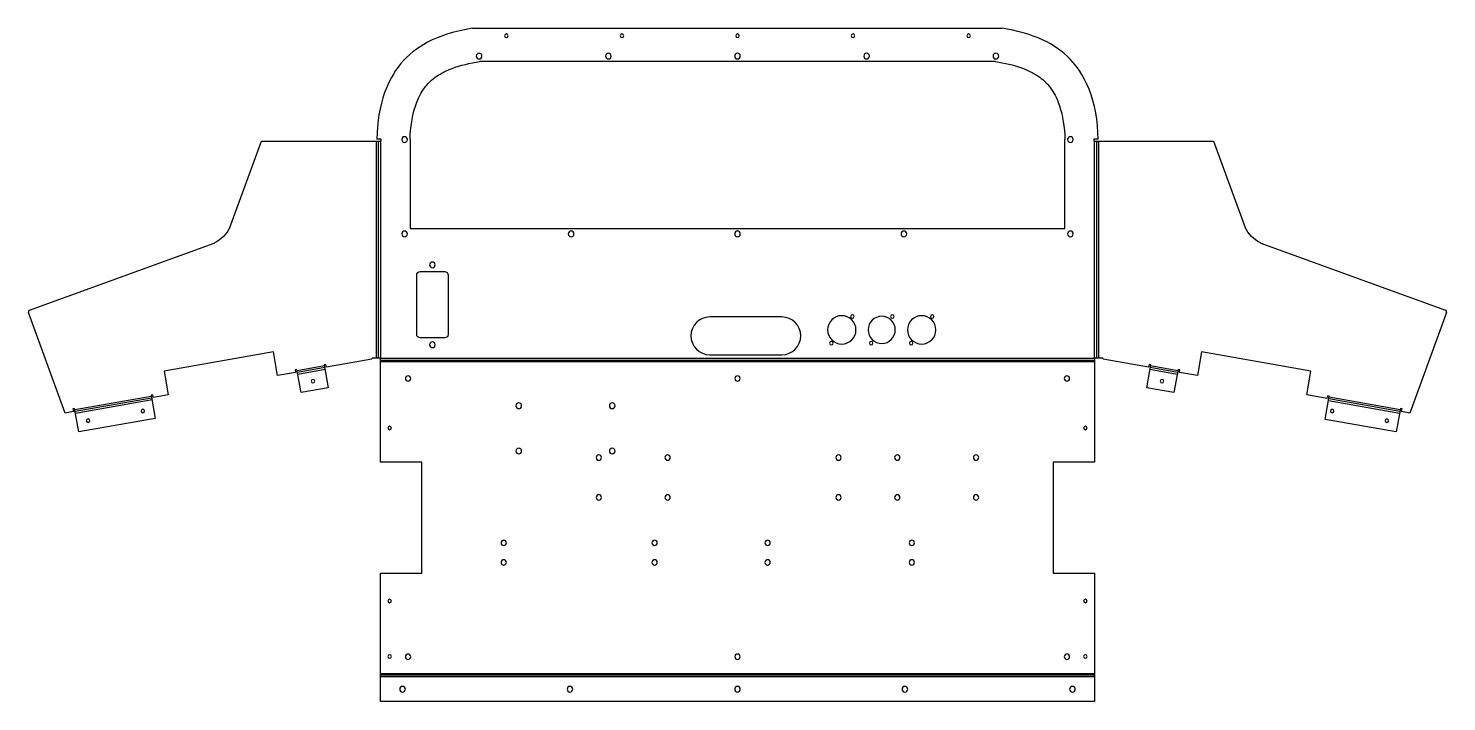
# Model space of a CAD drawing. Header units: millimetres. Extents: x -317 to 961, y 0 to 607.
import ezdxf

# ---------------------------------------------------------------- set-up
doc = ezdxf.new("R2010")
doc.units = ezdxf.units.MM

msp = doc.modelspace()

# ---------------------------------------------------------------- linework, layer by layer
at = {"layer": 'BEND'}
for p, q in [((-1.8, 309.6), (-1.8, 505.3)), ((645.6, 505.3), (645.6, 309.6)), ((0, 307.9), (643.8, 307.9)), ((-50.1, 301.1), (-74.7, 296.8)), ((718.5, 296.8), (693.9, 301.1)), ((-206.1, 273.6), (-275, 261.5)), ((918.8, 261.5), (854.8, 272.8)), ((643.8, 23.9), (0, 23.9))]:
    msp.add_line(p, q, dxfattribs=at)
at = {"layer": 'BEND_EXTENT'}
for p, q in [((-3.6, 309.6), (-3.6, 505.3)), ((0, 505.3), (0, 309.6)), ((643.8, 309.6), (643.8, 505.3)), ((647.4, 505.3), (647.4, 309.6)), ((0, 309.6), (643.8, 309.6)), ((-75.1, 298.6), (-50.4, 302.9)), ((-49.8, 299.4), (-74.4, 295)), ((643.8, 306.3), (0, 306.3)), ((718.2, 295), (693.6, 299.4)), ((694.2, 302.9), (718.9, 298.6)), ((-275.3, 263.3), (-206.4, 275.4)), ((-205.7, 271.9), (-274.7, 259.7)), ((918.5, 259.7), (854.5, 271)), ((855.1, 274.6), (919.1, 263.3)), ((0, 25.5), (643.8, 25.5)), ((643.8, 22.3), (0, 22.3))]:
    msp.add_line(p, q, dxfattribs=at)
at = {"layer": 'INTERIOR_PROFILES'}
for p, q in [((554.4, 576.9), (89.4, 576.9)), ((26.9, 506.6), (26.9, 426.6)), ((616.9, 426.6), (616.9, 506.6)), ((26.9, 426.6), (616.9, 426.6))]:
    msp.add_line(p, q, dxfattribs=at)
for points in [[(58, 327.9), (35.8, 327.9, -0.414214), (32.8, 330.9), (32.8, 384.6, -0.414214), (35.8, 387.6), (58, 387.6, -0.414214), (61, 384.6), (61, 330.9, -0.414214)], [(361.9, 312.7, 1), (361.9, 346.7), (296.9, 346.7, 1), (296.9, 312.7)]]:
    msp.add_lwpolyline(points, format="xyb", close=True, dxfattribs=at)
at = {"layer": 'INTERIOR_PROFILES', "extrusion": (0, 0, -1)}
for centre, radius in [((-113.6, 600.2), 1.59), ((-217.8, 600.2), 1.59), ((-321.9, 600.2), 1.59), ((-426, 600.2), 1.59), ((-530.2, 600.2), 1.59), ((-89, 581.9), 2.55), ((-205.5, 581.9), 2.55), ((-321.9, 581.9), 2.55), ((-438.3, 581.9), 2.55), ((-554.8, 581.9), 2.55), ((-21.9, 506.6), 2.55), ((-621.9, 506.6), 2.55), ((-21.9, 421.6), 2.55), ((-171.9, 421.6), 2.55), ((-321.9, 421.6), 2.55), ((-471.9, 421.6), 2.55), ((-621.9, 421.6), 2.55), ((-46.9, 393.7), 2.55), ((-415.9, 335.1), 12.8), ((-425.4, 347.1), 1.59), ((-451.9, 335.1), 12.2), ((-461.4, 347.1), 1.59), ((-487.9, 335.1), 12.8), ((-497.4, 347.1), 1.59), ((-46.9, 321.7), 2.55), ((-406.4, 323.1), 1.59), ((-442.4, 323.1), 1.59), ((-478.4, 323.1), 1.59), ((60.7, 288.9), 1.59), ((-25, 291.3), 2.4), ((-321.9, 291.3), 2.4), ((-618.8, 291.3), 2.4), ((-704.5, 288.9), 1.59), ((-124.8, 266.7), 2.55), ((-209, 266.7), 2.55), ((214.1, 261.9), 1.59), ((-857.9, 261.9), 1.59), ((263.4, 253.2), 1.59), ((-8.4, 246.6), 1.59), ((-635.4, 246.6), 1.59), ((-907.2, 253.2), 1.59), ((-124.8, 225.9), 2.55), ((-196.9, 220), 2.4), ((-209, 225.9), 2.55), ((-258.9, 220), 2.4), ((-412.9, 220), 2.4), ((-465.9, 220), 2.4), ((-536.9, 220), 2.4), ((-196.9, 184.1), 2.4), ((-258.9, 184.1), 2.4), ((-412.9, 184.1), 2.4), ((-465.9, 184.1), 2.4), ((-536.9, 184.1), 2.4), ((-111.2, 143.1), 2.4), ((-247.2, 143.1), 2.4), ((-349, 143.1), 2.4), ((-479, 143.1), 2.4), ((-111.2, 125.5), 2.4), ((-247.2, 125.5), 2.4), ((-349, 125.5), 2.4), ((-479, 125.5), 2.4), ((-8.4, 90.7), 1.59), ((-635.4, 90.7), 1.59), ((-8.4, 40.7), 1.59), ((-25, 40.5), 2.4), ((-321.9, 40.5), 2.4), ((-618.8, 40.5), 2.4), ((-635.4, 40.7), 1.59), ((-20, 11.2), 2.55), ((-170.9, 11.2), 2.55), ((-321.9, 11.2), 2.55), ((-472.8, 11.2), 2.55), ((-623.8, 11.2), 2.55)]:
    msp.add_circle(centre, radius, dxfattribs=at)
at = {"layer": 'INTERIOR_PROFILES'}
for points, knots in [([(26.9, 506.6), (27, 518), (28.8, 528.4), (31.6, 536.8), (32, 538.1), (32.5, 539.3), (32.9, 540.4), (35.3, 546.4), (37.8, 550.4), (40.1, 553.6), (41.3, 555.1), (42.5, 556.5), (43.6, 557.7), (47, 561.2), (50.9, 564.1), (55.6, 566.7), (56.8, 567.3), (58, 568), (59.3, 568.6), (66.1, 571.7), (74.3, 574.2), (83.1, 575.8), (85.2, 576.2), (87.3, 576.6), (89.4, 576.9)], [0.160351, 0.160351, 0.160351, 0.160351, 4.453636, 4.453636, 4.453636, 5.079659, 5.079659, 5.079659, 8.309426, 8.309426, 8.309426, 9.963864, 9.963864, 9.963864, 14.991325, 14.991325, 14.991325, 16.233035, 16.233035, 16.233035, 22.904707, 22.904707, 22.904707, 24.479559, 24.479559, 24.479559, 24.479559]), ([(554.4, 576.9), (562.7, 575.7), (570.8, 573.9), (577.8, 571.3), (580.5, 570.3), (583.1, 569.3), (585.4, 568.1), (591.1, 565.3), (595, 562.5), (598.2, 559.6), (599.4, 558.4), (600.5, 557.3), (601.5, 556.2), (604.8, 552.4), (607.6, 548), (609.9, 542.8), (610.3, 541.9), (610.7, 541), (611, 540), (614.1, 532), (616.3, 522), (616.8, 510.8), (616.8, 509.4), (616.9, 508), (616.9, 506.6)], [0.644812, 0.644812, 0.644812, 0.644812, 3.623046, 3.623046, 3.623046, 4.762859, 4.762859, 4.762859, 7.483628, 7.483628, 7.483628, 8.528066, 8.528066, 8.528066, 11.991089, 11.991089, 11.991089, 12.593055, 12.593055, 12.593055, 17.659946, 17.659946, 17.659946, 18.283408, 18.283408, 18.283408, 18.283408])]:
    msp.add_open_spline(points, degree=3, knots=knots, dxfattribs=at)
at = {"layer": 'OUTER_PROFILES'}
for p, q in [((83.2, 606.9), (560.6, 606.9)), ((-135.5, 427.5), (-107.1, 505.3)), ((-107.1, 505.3), (0.8, 505.3)), ((0.8, 506.9), (-3.1, 506.9)), ((0.8, 505.3), (0.8, 506.9)), ((646.9, 506.9), (643, 506.9)), ((643, 506.9), (643, 505.3)), ((643, 505.3), (750.9, 505.3)), ((750.9, 505.3), (779.3, 427.5)), ((-316.2, 352.8), (-149.9, 413.3)), ((-149.9, 413.3), (-149.3, 413.6)), ((793.1, 413.6), (793.7, 413.3)), ((793.7, 413.3), (960, 352.8)), ((-284.1, 260.1), (-317.1, 350.7)), ((960.9, 350.7), (927.9, 260.1)), ((-96.4, 315.3), (-194.9, 298)), ((-92.6, 293.9), (-96.4, 315.3)), ((-7.7, 308.8), (-48.6, 301.6)), ((-7.4, 309.6), (-7.7, 308.8)), ((0, 309.6), (-7.4, 309.6)), ((0, 215.9), (0, 309.6)), ((651.2, 309.6), (643.8, 309.6)), ((643.8, 309.6), (643.8, 215.9)), ((651.5, 308.8), (651.2, 309.6)), ((692.4, 301.6), (651.5, 308.8)), ((740.2, 315.3), (736.4, 293.9)), ((838.7, 298), (740.2, 315.3)), ((-194.9, 298), (-191.1, 276.5)), ((-76.4, 296.7), (-92.6, 293.9)), ((-75.2, 299.4), (-76.8, 299.1)), ((-76.8, 299.1), (-76.4, 296.7)), ((-71.5, 278.5), (-75.2, 299.4)), ((-49, 304), (-50.6, 303.7)), ((-50.6, 303.7), (-46.9, 282.8)), ((-48.6, 301.6), (-49, 304)), ((690.7, 282.8), (694.4, 303.7)), ((692.8, 304), (692.4, 301.6)), ((694.4, 303.7), (692.8, 304)), ((719, 299.4), (715.3, 278.5)), ((720.6, 299.1), (719, 299.4)), ((720.2, 296.7), (720.6, 299.1)), ((736.4, 293.9), (720.2, 296.7)), ((834.9, 276.5), (838.7, 298)), ((-46.9, 282.8), (-71.5, 278.5)), ((715.3, 278.5), (690.7, 282.8)), ((-204.9, 276.5), (-206.5, 276.2)), ((-206.5, 276.2), (-202.8, 255.3)), ((-204.5, 274.1), (-204.9, 276.5)), ((-191.1, 276.5), (-204.5, 274.1)), ((853.2, 273.3), (834.9, 276.5)), ((851.6, 254.4), (855.2, 275.3)), ((853.7, 275.6), (853.2, 273.3)), ((855.2, 275.3), (853.7, 275.6)), ((-276.6, 261.4), (-284.1, 260.1)), ((-275.5, 264.1), (-277, 263.8)), ((-277, 263.8), (-276.6, 261.4)), ((-271.8, 243.2), (-275.5, 264.1)), ((919.3, 264.1), (915.6, 243.2)), ((920.8, 263.8), (919.3, 264.1)), ((920.4, 261.4), (920.8, 263.8)), ((927.9, 260.1), (920.4, 261.4)), ((-202.8, 255.3), (-271.8, 243.2)), ((915.6, 243.2), (851.6, 254.4)), ((37.5, 215.9), (0, 215.9)), ((37.5, 115.9), (37.5, 215.9)), ((643.8, 215.9), (606.3, 215.9)), ((606.3, 215.9), (606.3, 115.9)), ((0, 0), (0, 115.9)), ((0, 115.9), (37.5, 115.9)), ((606.3, 115.9), (643.8, 115.9)), ((643.8, 115.9), (643.8, 0)), ((643.8, 0), (0, 0))]:
    msp.add_line(p, q, dxfattribs=at)
at = {"layer": 'OUTER_PROFILES', "extrusion": (0, 0, -1)}
for centre, start, end in [((163.7, 441.7), 206.8381, 242.995), ((-807.5, 441.7), 297.005, 333.1619)]:
    msp.add_arc(centre, 31.6, start, end, dxfattribs=at)
at = {"layer": 'OUTER_PROFILES'}
for centre, start, end in [((-315.6, 351.3), 110, 200), ((959.4, 351.3), -20, 70)]:
    msp.add_arc(centre, 1.6, start, end, dxfattribs=at)
for points, knots in [([(83.2, 606.9), (67, 604.4), (53.6, 600.1), (33.2, 589.4), (25, 583), (11.9, 567.1), (7.2, 558.3), (-0.6, 536.6), (-3, 522.3), (-3.1, 506.9)], [0.36082, 0.36082, 0.36082, 0.36082, 5.395401, 5.395401, 9.694656, 9.694656, 13.717252, 13.717252, 19.021836, 19.021836, 19.021836, 19.021836]), ([(646.9, 506.9), (646.8, 523.5), (644, 538.9), (633.7, 564.9), (627.2, 573.4), (614.7, 586.4), (606.4, 592), (585.8, 601.7), (573.1, 605), (560.6, 606.9)], [0.101906, 0.101906, 0.101906, 0.101906, 5.079659, 5.079659, 9.963864, 9.963864, 16.233035, 16.233035, 24.090111, 24.090111, 24.090111, 24.090111])]:
    msp.add_open_spline(points, degree=3, knots=knots, dxfattribs=at)

doc.saveas('drawing.dxf')
